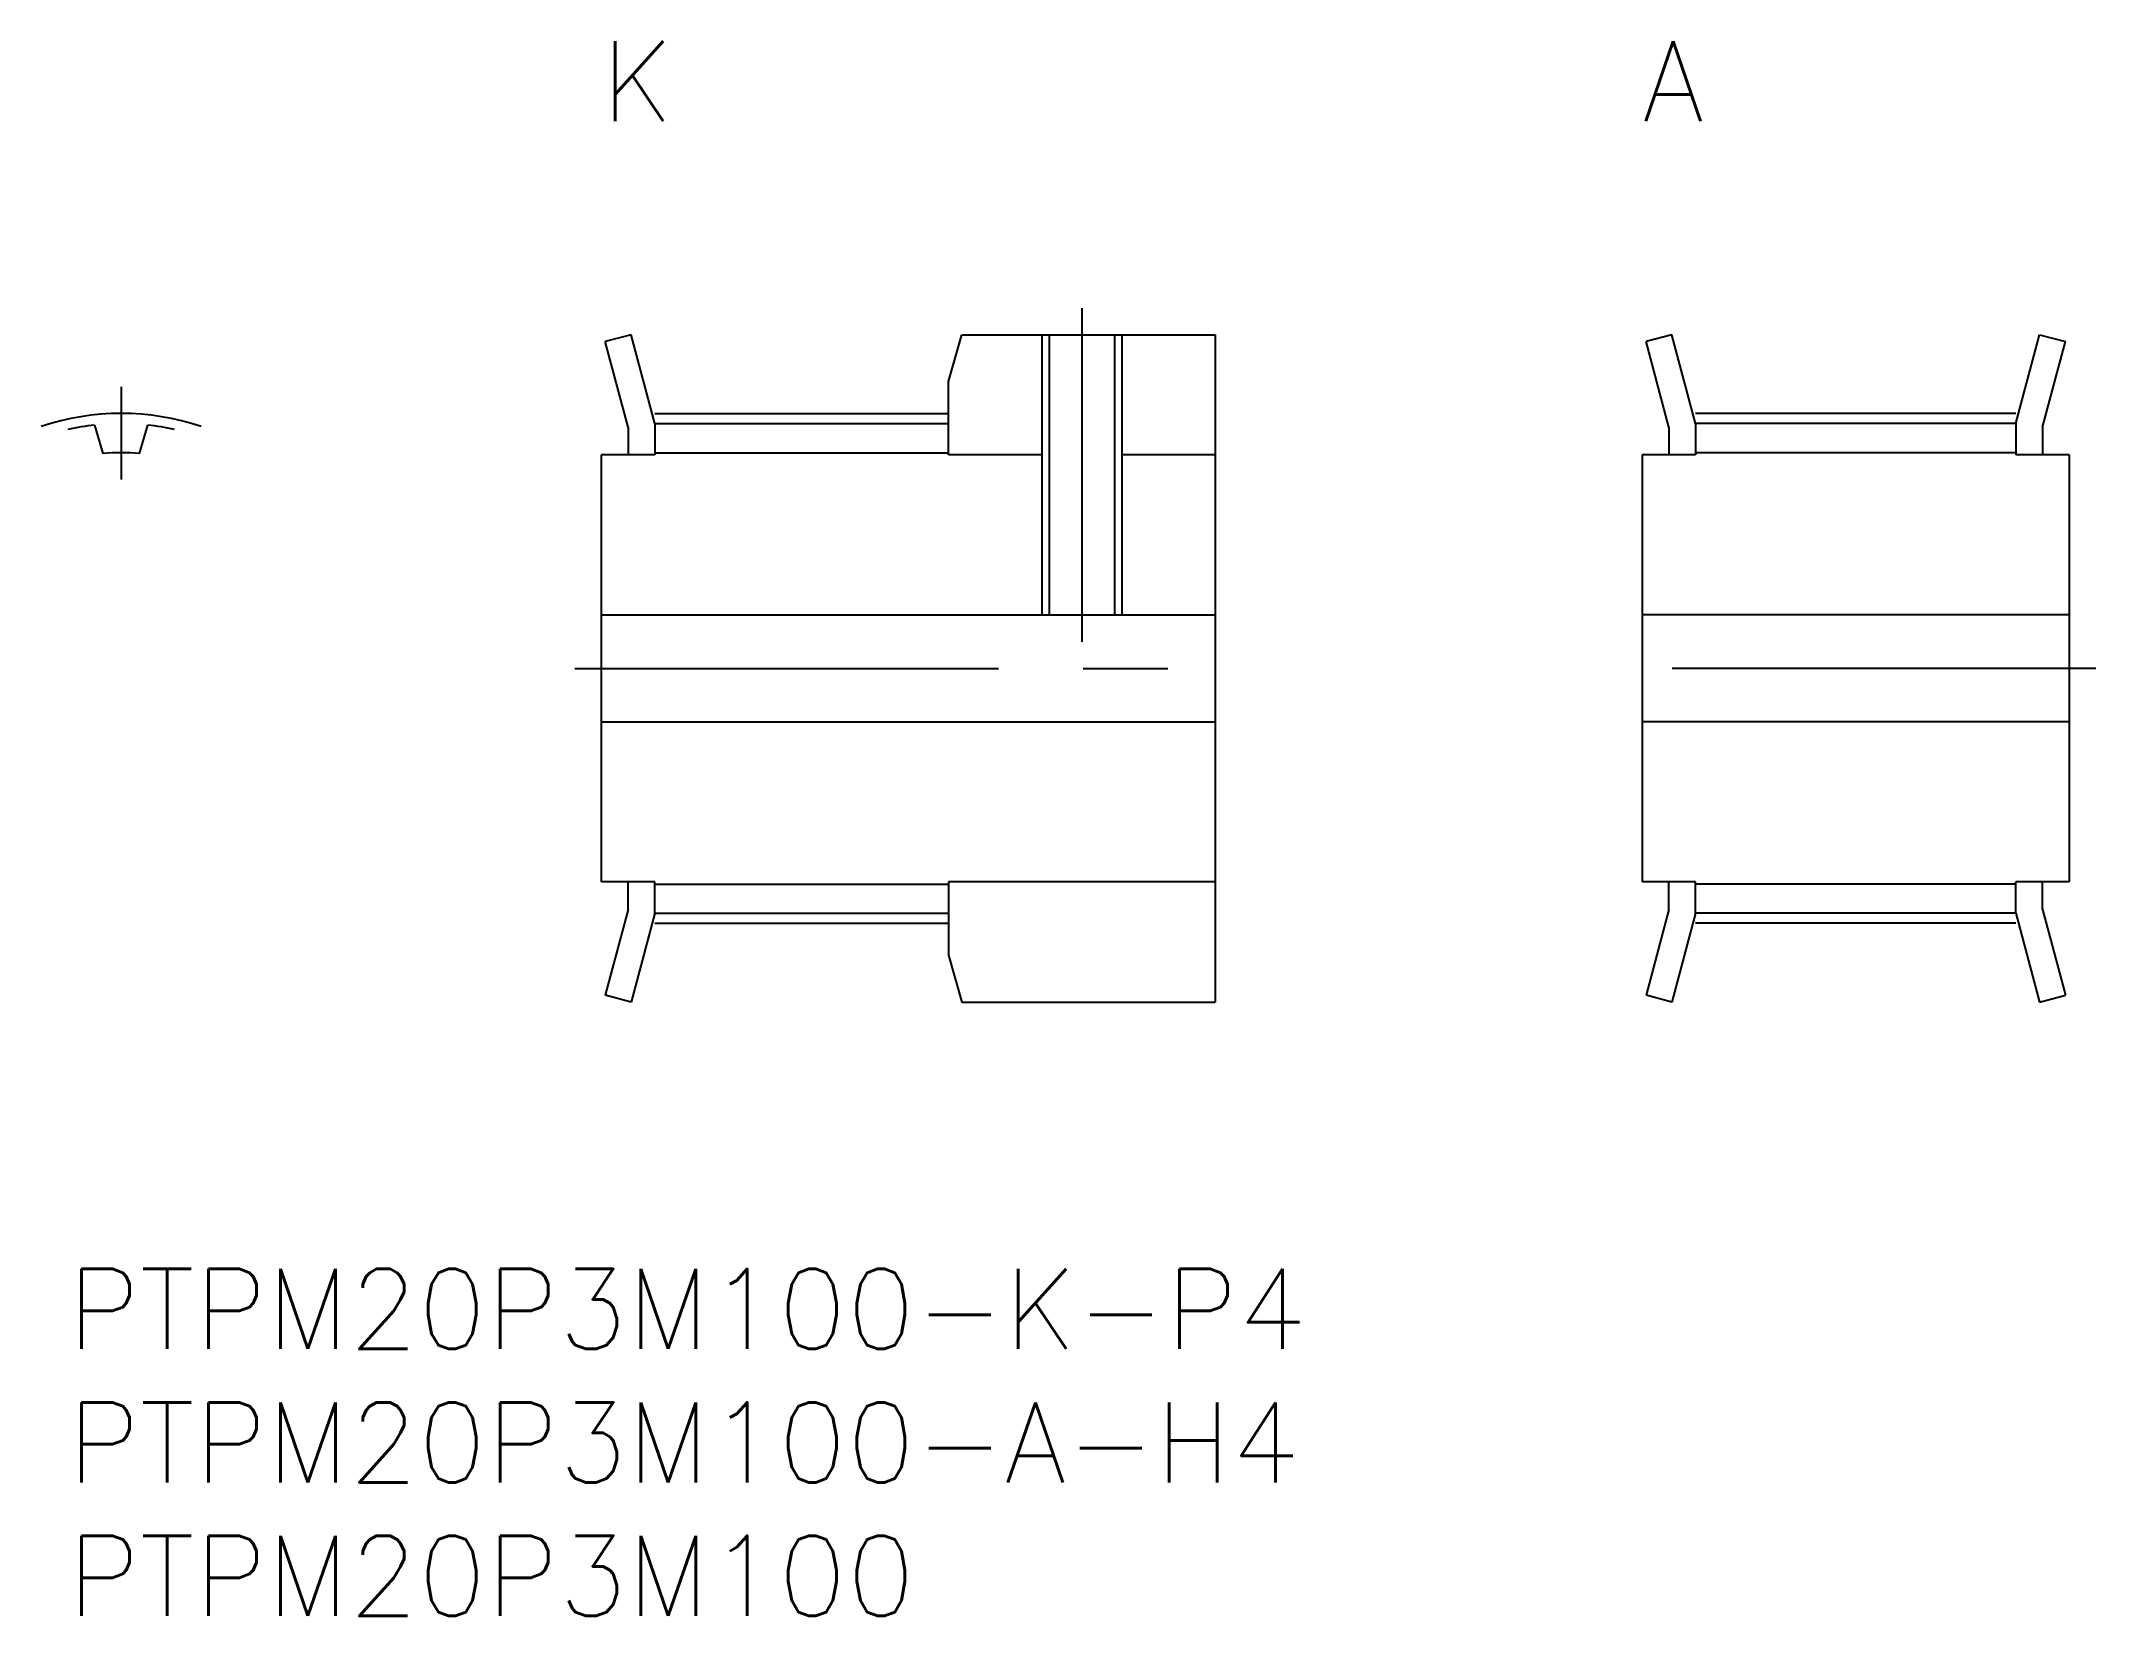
# Model space of a CAD drawing. Extents: x -1.5 to 75.5, y -12.5 to 46.5.
import ezdxf

# ---------------------------------------------------------------- set-up
doc = ezdxf.new("R2010")
doc.units = 0
doc.header["$LTSCALE"] = 0.5
doc.linetypes.add('CENTER', pattern=[50.8, 31.75, -6.35, 6.35, -6.35])
for name, color, linetype in [('MSM_CENTER', 1, 'CENTER'), ('MSM_CONTINUOUS', 7, 'CONTINUOUS'), ('MSM_NARROW', 5, 'CONTINUOUS'), ('MSM_PART_NUMBER', 7, 'CONTINUOUS')]:
    doc.layers.add(name, color=color, linetype=linetype)
doc.styles.get("Standard").update_dxf_attribs({"font": 'txt.shx', "height": 3, "bigfont": 'bigfont.shx'})

# ---------------------------------------------------------------- blocks, each defined once
blk = doc.blocks.new('*U97')
at = {"layer": 'MSM_PART_NUMBER'}
blk.add_text('PTPM20P3M100-K-P4', height=3, dxfattribs=at).set_placement((-0.468, -2.532))
blk = doc.blocks.new('*U98')
at = {"layer": 'MSM_PART_NUMBER'}
blk.add_text('PTPM20P3M100-A-H4', height=3, dxfattribs=at).set_placement((-0.468, -7.532))
blk = doc.blocks.new('*U99')
at = {"layer": 'MSM_PART_NUMBER'}
blk.add_text('PTPM20P3M100', height=3, dxfattribs=at).set_placement((-0.468, -12.532))
blk = doc.blocks.new('*U100')
at = {"layer": 'MSM_PART_NUMBER'}
blk.add_text('K', height=3, dxfattribs=at).set_placement((19.532, 43.468))
blk = doc.blocks.new('*U101')
at = {"layer": 'MSM_PART_NUMBER'}
blk.add_text('A', height=3, dxfattribs=at).set_placement((58.532, 43.468))

msp = doc.modelspace()

# ---------------------------------------------------------------- linework, layer by layer
at = {"layer": 'MSM_CENTER'}
for p, q in [((37.532, 36.468), (37.532, 23.968)), ((1.532, 33.518), (1.532, 30.048)), ((21.532, 32.518), (32.532, 32.518)), ((72.532, 32.518), (60.532, 32.518)), ((18.532, 22.968), (43.532, 22.968)), ((75.532, 22.968), (57.532, 22.968)), ((21.532, 13.418), (32.532, 13.418)), ((72.532, 13.418), (60.532, 13.418))]:
    msp.add_line(p, q, dxfattribs=at)
msp.add_arc((1.532, 22.968), 9.55, 71.69133, 108.30867, dxfattribs=at)
at = {"layer": 'MSM_CONTINUOUS'}
for p, q in [((20.639, 35.468), (19.673, 35.21)), ((21.532, 32.138), (20.639, 35.468)), ((32.532, 33.718), (33.032, 35.468)), ((33.032, 35.468), (42.532, 35.468)), ((36.302, 35.468), (36.302, 24.968)), ((38.761, 35.468), (38.761, 24.968)), ((42.532, 35.468), (42.532, 10.468)), ((59.639, 35.468), (58.673, 35.21)), ((60.532, 32.138), (59.639, 35.468)), ((72.532, 32.138), (73.424, 35.468)), ((73.424, 35.468), (74.39, 35.21)), ((20.532, 32.007), (19.673, 35.21)), ((59.532, 32.007), (58.673, 35.21)), ((73.532, 32.007), (74.39, 35.21)), ((32.532, 30.968), (32.532, 33.718)), ((0.532, 32.084), (0.839, 31.019)), ((2.224, 31.019), (2.532, 32.084)), ((20.532, 32.007), (20.532, 30.968)), ((21.532, 32.138), (32.532, 32.138)), ((21.532, 32.138), (21.532, 30.968)), ((59.532, 32.007), (59.532, 30.968)), ((60.532, 32.138), (60.532, 30.968)), ((72.532, 32.138), (60.532, 32.138)), ((72.532, 32.138), (72.532, 30.968)), ((73.532, 32.007), (73.532, 30.968)), ((19.532, 14.968), (19.532, 30.968)), ((21.532, 30.968), (19.532, 30.968)), ((21.532, 31.048), (32.532, 31.048)), ((36.032, 30.968), (32.532, 30.968)), ((42.532, 30.968), (39.032, 30.968)), ((60.532, 30.968), (58.532, 30.968)), ((58.532, 30.968), (58.532, 14.968)), ((72.532, 31.048), (60.532, 31.048)), ((74.532, 30.968), (72.532, 30.968)), ((74.532, 30.968), (74.532, 14.968)), ((19.532, 24.968), (42.532, 24.968)), ((74.532, 24.968), (58.532, 24.968)), ((19.532, 20.968), (42.532, 20.968)), ((74.532, 20.968), (58.532, 20.968)), ((21.532, 14.968), (19.532, 14.968)), ((20.532, 13.93), (20.532, 14.968)), ((21.532, 13.798), (21.532, 14.968)), ((21.532, 14.888), (32.532, 14.888)), ((42.532, 14.968), (32.532, 14.968)), ((32.532, 14.968), (32.532, 12.218)), ((60.532, 14.968), (58.532, 14.968)), ((59.532, 13.93), (59.532, 14.968)), ((60.532, 13.798), (60.532, 14.968)), ((72.532, 14.888), (60.532, 14.888)), ((74.532, 14.968), (72.532, 14.968)), ((72.532, 13.798), (72.532, 14.968)), ((73.532, 13.93), (73.532, 14.968)), ((20.532, 13.93), (19.673, 10.727)), ((59.532, 13.93), (58.673, 10.727)), ((73.532, 13.93), (74.39, 10.727)), ((21.532, 13.798), (20.639, 10.468)), ((21.532, 13.798), (32.532, 13.798)), ((60.532, 13.798), (59.639, 10.468)), ((72.532, 13.798), (60.532, 13.798)), ((72.532, 13.798), (73.424, 10.468)), ((32.532, 12.218), (33.032, 10.468)), ((20.639, 10.468), (19.673, 10.727)), ((33.032, 10.468), (42.532, 10.468)), ((59.639, 10.468), (58.673, 10.727)), ((73.424, 10.468), (74.39, 10.727))]:
    msp.add_line(p, q, dxfattribs=at)
for radius, start, end in [(9.17, 96.26063, 102.59761), (9.17, 77.40239, 83.73937), (8.08, 85.08115, 94.91885)]:
    msp.add_arc((1.532, 22.968), radius, start, end, dxfattribs=at)
at = {"layer": 'MSM_NARROW'}
for p, q in [((36.032, 35.468), (36.032, 24.968)), ((39.032, 35.468), (39.032, 24.968))]:
    msp.add_line(p, q, dxfattribs=at)

# ---------------------------------------------------------------- block references
at = {"layer": 'MSM_CONTINUOUS'}
for name in ['*U100', '*U101', '*U97', '*U98', '*U99']:
    msp.add_blockref(name, (0, 0), dxfattribs=at)

doc.saveas('drawing.dxf')
